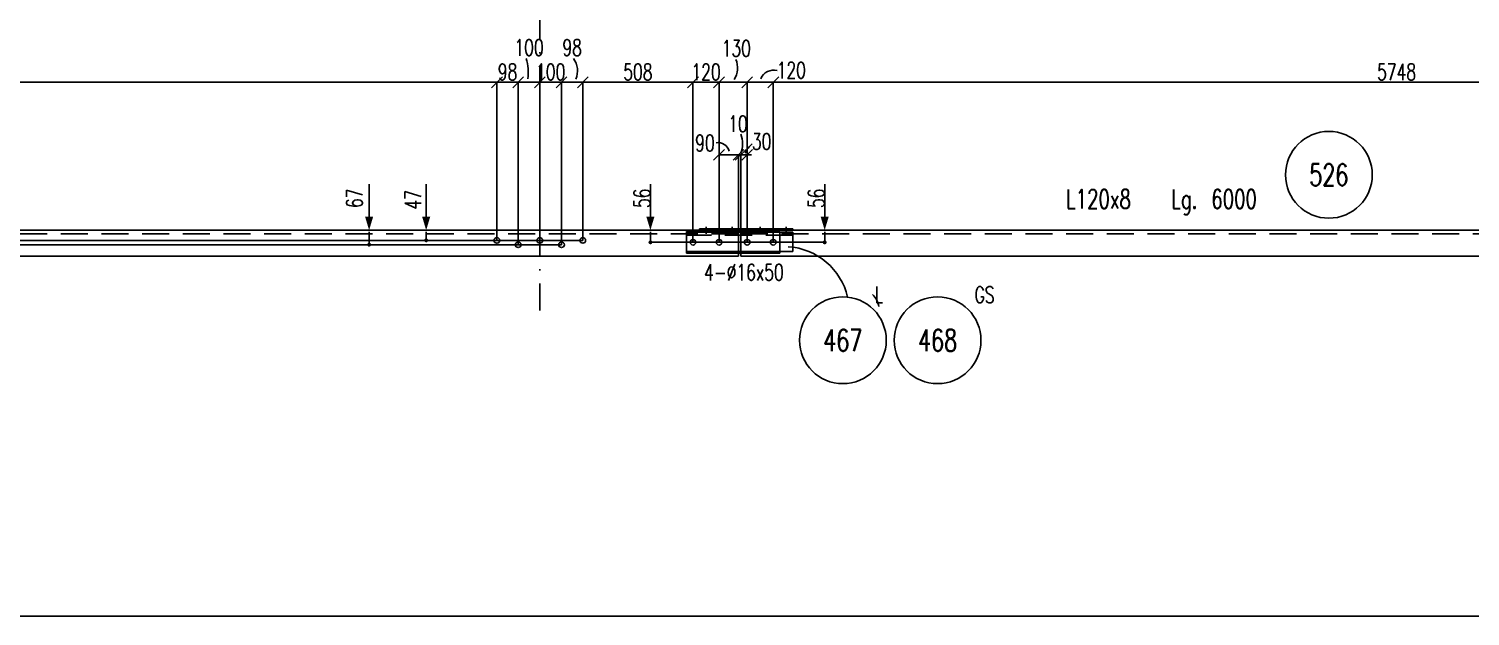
# Model space of a CAD drawing. Extents: x 575476 to 595751, y -97905 to -83554.
# Drawn here: x 580968 to 587613, y -97905 to -95198 of the extents above; entities that cross this region are included whole.
import ezdxf
from ezdxf.enums import TextEntityAlignment as Align

# ---------------------------------------------------------------- set-up
doc = ezdxf.new("R2010")
doc.units = 0
doc.header["$LTSCALE"] = 250
doc.header["$MEASUREMENT"] = 0
doc.linetypes.add('DASHDOT', pattern=[1, 0.5, -0.25, 0, -0.25])
doc.linetypes.add('DASHED', pattern=[0.75, 0.5, -0.25])
doc.layers.get('0').update_dxf_attribs({"linetype": 'CONTINUOUS'})
doc.layers.get('DEFPOINTS').update_dxf_attribs({"linetype": 'CONTINUOUS'})
for name, color, linetype in [('ASSI', 6, 'CONTINUOUS'), ('BOLLINI_1', 7, 'CONTINUOUS'), ('FORI', 2, 'CONTINUOUS'), ('LINEA_ANG', 2, 'CONTINUOUS'), ('LINEE_PIASTRE', 2, 'CONTINUOUS'), ('LM', 7, 'CONTINUOUS'), ('LS', 7, 'CONTINUOUS'), ('MZ', 6, 'DASHDOT'), ('PIASTRE', 5, 'CONTINUOUS'), ('QT_MAL', 7, 'CONTINUOUS'), ('QT_MPR', 7, 'CONTINUOUS'), ('TRAT-Y', 7, 'DASHED')]:
    doc.layers.add(name, color=color, linetype=linetype)
doc.styles.add('QUOTE', font='ROMANS8.SHX', dxfattribs={"width": 0.7})
doc.styles.add('RQL', font='ROMANS8.SHX', dxfattribs={"width": 0.7})
doc.styles.add('RS', font='ROMANS8.shx', dxfattribs={"width": 0.7})
doc.styles.get("Standard").update_dxf_attribs({"font": 'ROMANS8.SHX', "width": 0.7})
doc.dimstyles.new('FRECCE1', dxfattribs={"dimtxt": 75, "dimasz": 8.33, "dimexe": 0, "dimexo": 0, "dimgap": 1, "dimtad": 1, "dimzin": 0, "dimdsep": 46, "dimtxsty": 'RS', "dimblk1": 'QUOTP', "dimblk2": 'QUOTF', "dimsah": 1, "dimcen": 0, "dimclrd": 2, "dimclre": 2, "dimclrt": 7, "dimadec": 0, "dimazin": 0, "dimtfac": 1, "dimtix": 1, "dimtmove": 2, "dimatfit": 3, "dimldrblk": 'QUOTP', "dimfxl": 1, "dimtolj": 1, "dimtzin": 0, "dimarcsym": 0})
doc.dimstyles.new('TRATTO', dxfattribs={"dimscale": 0, "dimtxt": 75, "dimasz": 50, "dimexe": 0, "dimexo": 0, "dimgap": 10, "dimtad": 1, "dimrnd": 0.5, "dimdsep": 46, "dimtxsty": 'RS', "dimblk1": 'OBLIQUE', "dimblk2": 'OBLIQUE', "dimsah": 1, "dimcen": 0.09, "dimclrd": 2, "dimclre": 2, "dimclrt": 7, "dimadec": 0, "dimazin": 0, "dimtfac": 1, "dimtix": 1, "dimtmove": 2, "dimatfit": 3, "dimfxl": 1, "dimtolj": 1, "dimtzin": 0, "dimarcsym": 0})

# ---------------------------------------------------------------- blocks, each defined once
blk = doc.blocks.new('MRKR_98')
blk.add_point((0, 0))
at = {"color": 7, "style": 'QUOTE', "width": 0.5, "flags": 1}
for tag, p in [('TI', (3.73, 6.83)), ('AUX2', (3.71, 4.93)), ('NFORI', (3.72, 5.3)), ('AUX1', (3.73, 4.19)), ('DI_S', (3.73, 6.42)), ('D_S', (3.73, 6.02)), ('E_S', (3.73, 5.68)), ('FAM', (3.73, 4.55)), ('COMMESSA', (3.73, 3.85)), ('MD', (3.73, 3.51)), ('MP', (3.73, 3.16)), ('LARGHEZZA', (3.73, 2.82)), ('SPESSORE', (3.73, 2.48)), ('NP', (3.73, 2.14)), ('SV', (3.73, 1.79)), ('PESO', (3.73, 1.45)), ('QUA', (3.73, 1.11)), ('LUN', (3.73, 0.76)), ('PROF', (3.73, 0.42)), ('POS', (3.73, 0.08))]:
    blk.add_attdef(tag, p, '', height=0.2, dxfattribs=at)
at = {"color": 7, "flags": 1}
for tag, p in [('LAV1', (5.26, 6.88)), ('LAV2', (5.26, 6.55)), ('LAV3', (5.26, 6.21)), ('LAV4', (5.26, 5.88)), ('LAV5', (5.26, 5.55)), ('LAV6', (5.26, 5.21)), ('LAV7', (5.26, 4.88)), ('LAV8', (5.26, 4.55)), ('LAV9', (5.26, 4.21)), ('LAV10', (5.26, 3.88))]:
    blk.add_attdef(tag, p, '', height=0.2, dxfattribs=at)
blk = doc.blocks.new('ASSE98')
blk.add_line((0, 0), (1, 0))
at = {"color": 7, "style": 'QUOTE', "width": 0.5, "flags": 1}
for tag, p in [('TI', (1.38308, 6.82731)), ('DI_S', (1.38308, 6.42178)), ('D_S', (1.38308, 6.02092)), ('E_S', (1.38308, 5.68065)), ('NFORI', (1.36454, 5.29792)), ('ALAR', (1.36349, 4.93246)), ('FAM', (1.3775, 4.54645)), ('ALA', (1.38308, 4.19257)), ('DISP2', (1.38308, 3.84971)), ('DISP1', (1.38308, 3.50686)), ('PINZAF', (1.38308, 3.164)), ('PINZAI', (1.38308, 2.82114)), ('TRP', (1.38308, 2.47829)), ('NP', (1.38308, 2.13543)), ('SV', (1.38308, 1.79257)), ('PESO', (1.38308, 1.44971)), ('QUA', (1.38308, 1.10686)), ('LUN', (1.38308, 0.764)), ('PROF', (1.38308, 0.42114)), ('POS', (1.38308, 0.07829))]:
    blk.add_attdef(tag, p, '', height=0.2, dxfattribs=at)
at = {"color": 7, "flags": 1}
for tag, p in [('LAV1', (3.07431, 6.82847)), ('LAV2', (3.07431, 6.49513)), ('LAV3', (3.07431, 6.1618)), ('LAV4', (3.07431, 5.82847)), ('LAV5', (3.07431, 5.49513)), ('LAV6', (3.07431, 5.1618)), ('LAV7', (3.07431, 4.82847)), ('LAV8', (3.07431, 4.49513)), ('LAV9', (3.07431, 4.1618)), ('LAV10', (3.07431, 3.82847))]:
    blk.add_attdef(tag, p, '', height=0.2, dxfattribs=at)
blk = doc.blocks.new('16')
blk.add_circle((0, 0), 1)
blk = doc.blocks.new('QUOTP')
at = {"layer": 'ASSI', "color": 2, "const_width": 1.07}
blk.add_lwpolyline([(-0.53, 0, 1), (0.53, 0, 1)], format="xyb", close=True, dxfattribs=at)
blk = doc.blocks.new('QUOTF')
at = {"layer": 'LS', "color": 2}
blk.add_line((7.5, 0), (25.5, 0), dxfattribs=at)
blk.add_solid([(7.5, 2.25), (0, 0), (7.5, -2.25)], dxfattribs=at)
blk = doc.blocks.new('*D87')
at = {"layer": 'DEFPOINTS', "color": 0, "transparency": 16777216}
for p in [(584637.4, -96125.9), (584637.4, -96125.9), (584637.4, -96181.9)]:
    blk.add_point(p, dxfattribs=at)
at = {"layer": 'QT_MAL', "color": 2, "lineweight": -2, "transparency": 16777216}
blk.add_line((584637.4, -96173.5), (584637.4, -96134.2), dxfattribs=at)
at = {"layer": 'QT_MAL', "color": 2, "lineweight": -2, "transparency": 16777216, "xscale": 8.33, "yscale": 8.33, "zscale": 8.33}
for name, p, rotation in [('QUOTF', (584637.4, -96125.9), 90), ('QUOTP', (584637.4, -96181.9), 270)]:
    blk.add_blockref(name, p, dxfattribs=dict(at, rotation=rotation))
at = {"layer": 'QT_MAL', "color": 7, "transparency": 16777216, "insert": (584598.7, -95979.2), "char_height": 75, "attachment_point": 5, "rotation": 90, "style": 'RS'}
blk.add_mtext('\\A1;56', dxfattribs=at)
blk = doc.blocks.new('*D89')
at = {"layer": 'DEFPOINTS', "color": 0, "transparency": 16777216}
for p in [(583833.9, -96125.9), (583833.9, -96125.9), (583833.9, -96181.9)]:
    blk.add_point(p, dxfattribs=at)
at = {"layer": 'QT_MAL', "color": 2, "lineweight": -2, "transparency": 16777216}
blk.add_line((583833.9, -96173.5), (583833.9, -96134.2), dxfattribs=at)
at = {"layer": 'QT_MAL', "color": 2, "lineweight": -2, "transparency": 16777216, "xscale": 8.33, "yscale": 8.33, "zscale": 8.33}
for name, p, rotation in [('QUOTF', (583833.9, -96125.9), 90), ('QUOTP', (583833.9, -96181.9), 270)]:
    blk.add_blockref(name, p, dxfattribs=dict(at, rotation=rotation))
at = {"layer": 'QT_MAL', "color": 7, "transparency": 16777216, "insert": (583795.2, -95979.2), "char_height": 75, "attachment_point": 5, "rotation": 90, "style": 'RS'}
blk.add_mtext('\\A1;56', dxfattribs=at)
blk = doc.blocks.new('_OBLIQUE')
at = {"color": 0, "linetype": 'ByBlock'}
blk.add_line((-0.5, -0.5), (0.5, 0.5), dxfattribs=at)
blk = doc.blocks.new('*D37')
at = {"layer": 'DEFPOINTS', "color": 0, "transparency": 16777216}
for p in [(584030.3, -95444.2), (584030.3, -96181.9), (584150.3, -96181.9)]:
    blk.add_point(p, dxfattribs=at)
at = {"layer": 'QT_MPR', "color": 2, "lineweight": -2, "transparency": 16777216}
for p, q in [((584030.3, -96181.9), (584030.3, -95444.2)), ((584150.3, -95444.2), (584030.3, -95444.2)), ((584150.3, -96181.9), (584150.3, -95444.2))]:
    blk.add_line(p, q, dxfattribs=at)
at = {"layer": 'QT_MPR', "color": 2, "lineweight": -2, "transparency": 16777216, "xscale": 50, "yscale": 50, "zscale": 50, "rotation": 180}
blk.add_blockref('_OBLIQUE', (584030.3, -95444.2), dxfattribs=at)
at = {"layer": 'QT_MPR', "color": 2, "lineweight": -2, "transparency": 16777216, "xscale": 50, "yscale": 50, "zscale": 50}
blk.add_blockref('_OBLIQUE', (584150.3, -95444.2), dxfattribs=at)
at = {"layer": 'QT_MPR', "color": 7, "transparency": 16777216, "insert": (584090.3, -95396.7), "char_height": 75, "attachment_point": 5, "style": 'RS'}
blk.add_mtext('\\A1;120', dxfattribs=at)
blk = doc.blocks.new('*D38')
at = {"layer": 'DEFPOINTS', "color": 0, "transparency": 16777216}
for p in [(583522.1, -95444.2), (583522.1, -96172.9), (584030.3, -96181.9)]:
    blk.add_point(p, dxfattribs=at)
at = {"layer": 'QT_MPR', "color": 2, "lineweight": -2, "transparency": 16777216}
for p, q in [((583522.1, -96172.9), (583522.1, -95444.2)), ((584030.3, -95444.2), (583522.1, -95444.2)), ((584030.3, -96181.9), (584030.3, -95444.2))]:
    blk.add_line(p, q, dxfattribs=at)
at = {"layer": 'QT_MPR', "color": 2, "lineweight": -2, "transparency": 16777216, "xscale": 50, "yscale": 50, "zscale": 50, "rotation": 180}
blk.add_blockref('_OBLIQUE', (583522.1, -95444.2), dxfattribs=at)
at = {"layer": 'QT_MPR', "color": 2, "lineweight": -2, "transparency": 16777216, "xscale": 50, "yscale": 50, "zscale": 50}
blk.add_blockref('_OBLIQUE', (584030.3, -95444.2), dxfattribs=at)
at = {"layer": 'QT_MPR', "color": 7, "transparency": 16777216, "insert": (583776.2, -95396.7), "char_height": 75, "attachment_point": 5, "style": 'RS'}
blk.add_mtext('\\A1;508', dxfattribs=at)
blk = doc.blocks.new('*D39')
at = {"layer": 'DEFPOINTS', "color": 0, "transparency": 16777216}
for p in [(583424.2, -95444.2), (583424.2, -96192.9), (583522.1, -96172.9)]:
    blk.add_point(p, dxfattribs=at)
at = {"layer": 'QT_MPR', "color": 2, "lineweight": -2, "transparency": 16777216}
for p, q in [((583424.2, -96192.9), (583424.2, -95444.2)), ((583522.1, -95444.2), (583424.2, -95444.2)), ((583522.1, -96172.9), (583522.1, -95444.2))]:
    blk.add_line(p, q, dxfattribs=at)
at = {"layer": 'QT_MPR', "color": 2, "lineweight": -2, "transparency": 16777216, "xscale": 50, "yscale": 50, "zscale": 50, "rotation": 180}
blk.add_blockref('_OBLIQUE', (583424.2, -95444.2), dxfattribs=at)
at = {"layer": 'QT_MPR', "color": 2, "lineweight": -2, "transparency": 16777216, "xscale": 50, "yscale": 50, "zscale": 50}
blk.add_blockref('_OBLIQUE', (583522.1, -95444.2), dxfattribs=at)
at = {"layer": 'QT_MPR', "color": 7, "transparency": 16777216, "insert": (583473.2, -95284.2), "char_height": 75, "attachment_point": 5, "style": 'RS'}
blk.add_mtext('\\A1;98', dxfattribs=at)
blk = doc.blocks.new('*D40')
at = {"layer": 'DEFPOINTS', "color": 0, "transparency": 16777216}
for p in [(583324.2, -95444.2), (583324.2, -96172.9), (583424.2, -96192.9)]:
    blk.add_point(p, dxfattribs=at)
at = {"layer": 'QT_MPR', "color": 2, "lineweight": -2, "transparency": 16777216}
for p, q in [((583324.2, -96172.9), (583324.2, -95444.2)), ((583424.2, -95444.2), (583324.2, -95444.2)), ((583424.2, -96192.9), (583424.2, -95444.2))]:
    blk.add_line(p, q, dxfattribs=at)
at = {"layer": 'QT_MPR', "color": 2, "lineweight": -2, "transparency": 16777216, "xscale": 50, "yscale": 50, "zscale": 50, "rotation": 180}
blk.add_blockref('_OBLIQUE', (583324.2, -95444.2), dxfattribs=at)
at = {"layer": 'QT_MPR', "color": 2, "lineweight": -2, "transparency": 16777216, "xscale": 50, "yscale": 50, "zscale": 50}
blk.add_blockref('_OBLIQUE', (583424.2, -95444.2), dxfattribs=at)
at = {"layer": 'QT_MPR', "color": 7, "transparency": 16777216, "insert": (583374.2, -95396.7), "char_height": 75, "attachment_point": 5, "style": 'RS'}
blk.add_mtext('\\A1;100', dxfattribs=at)
blk = doc.blocks.new('*D41')
at = {"layer": 'DEFPOINTS', "color": 0, "transparency": 16777216}
for p in [(583224.2, -95444.2), (583224.2, -96192.9), (583324.2, -96172.9)]:
    blk.add_point(p, dxfattribs=at)
at = {"layer": 'QT_MPR', "color": 2, "lineweight": -2, "transparency": 16777216}
for p, q in [((583224.2, -96192.9), (583224.2, -95444.2)), ((583324.2, -95444.2), (583224.2, -95444.2)), ((583324.2, -96172.9), (583324.2, -95444.2))]:
    blk.add_line(p, q, dxfattribs=at)
at = {"layer": 'QT_MPR', "color": 2, "lineweight": -2, "transparency": 16777216, "xscale": 50, "yscale": 50, "zscale": 50, "rotation": 180}
blk.add_blockref('_OBLIQUE', (583224.2, -95444.2), dxfattribs=at)
at = {"layer": 'QT_MPR', "color": 2, "lineweight": -2, "transparency": 16777216, "xscale": 50, "yscale": 50, "zscale": 50}
blk.add_blockref('_OBLIQUE', (583324.2, -95444.2), dxfattribs=at)
at = {"layer": 'QT_MPR', "color": 7, "transparency": 16777216, "insert": (583274.2, -95284.2), "char_height": 75, "attachment_point": 5, "style": 'RS'}
blk.add_mtext('\\A1;100', dxfattribs=at)
blk = doc.blocks.new('*D42')
at = {"layer": 'DEFPOINTS', "color": 0, "transparency": 16777216}
for p in [(583126.3, -95444.2), (583126.3, -96172.9), (583224.2, -96192.9)]:
    blk.add_point(p, dxfattribs=at)
at = {"layer": 'QT_MPR', "color": 2, "lineweight": -2, "transparency": 16777216}
for p, q in [((583126.3, -96172.9), (583126.3, -95444.2)), ((583224.2, -95444.2), (583126.3, -95444.2)), ((583224.2, -96192.9), (583224.2, -95444.2))]:
    blk.add_line(p, q, dxfattribs=at)
at = {"layer": 'QT_MPR', "color": 2, "lineweight": -2, "transparency": 16777216, "xscale": 50, "yscale": 50, "zscale": 50, "rotation": 180}
blk.add_blockref('_OBLIQUE', (583126.3, -95444.2), dxfattribs=at)
at = {"layer": 'QT_MPR', "color": 2, "lineweight": -2, "transparency": 16777216, "xscale": 50, "yscale": 50, "zscale": 50}
blk.add_blockref('_OBLIQUE', (583224.2, -95444.2), dxfattribs=at)
at = {"layer": 'QT_MPR', "color": 7, "transparency": 16777216, "insert": (583175.3, -95396.7), "char_height": 75, "attachment_point": 5, "style": 'RS'}
blk.add_mtext('\\A1;98', dxfattribs=at)
blk = doc.blocks.new('*D43')
at = {"layer": 'DEFPOINTS', "color": 0, "transparency": 16777216}
for p in [(576500.4, -95444.2), (576500.4, -96172.9), (583126.3, -96172.9)]:
    blk.add_point(p, dxfattribs=at)
at = {"layer": 'QT_MPR', "color": 2, "lineweight": -2, "transparency": 16777216}
for p, q in [((576500.4, -96172.9), (576500.4, -95444.2)), ((583126.3, -95444.2), (576500.4, -95444.2)), ((583126.3, -96172.9), (583126.3, -95444.2))]:
    blk.add_line(p, q, dxfattribs=at)
at = {"layer": 'QT_MPR', "color": 2, "lineweight": -2, "transparency": 16777216, "xscale": 50, "yscale": 50, "zscale": 50, "rotation": 180}
blk.add_blockref('_OBLIQUE', (576500.4, -95444.2), dxfattribs=at)
at = {"layer": 'QT_MPR', "color": 2, "lineweight": -2, "transparency": 16777216, "xscale": 50, "yscale": 50, "zscale": 50}
blk.add_blockref('_OBLIQUE', (583126.3, -95444.2), dxfattribs=at)
at = {"layer": 'QT_MPR', "color": 7, "transparency": 16777216, "insert": (579813.4, -95396.7), "char_height": 75, "attachment_point": 5, "style": 'RS'}
blk.add_mtext('\\A1;6626', dxfattribs=at)
blk = doc.blocks.new('*D57')
at = {"layer": 'DEFPOINTS', "color": 0, "transparency": 16777216}
for p in [(584400.3, -95444.2), (584280.3, -96181.9), (584400.3, -96181.9)]:
    blk.add_point(p, dxfattribs=at)
at = {"layer": 'QT_MPR', "color": 2, "lineweight": -2, "transparency": 16777216}
for p, q in [((584280.3, -96181.9), (584280.3, -95444.2)), ((584280.3, -95444.2), (584400.3, -95444.2)), ((584400.3, -96181.9), (584400.3, -95444.2))]:
    blk.add_line(p, q, dxfattribs=at)
at = {"layer": 'QT_MPR', "color": 2, "lineweight": -2, "transparency": 16777216, "xscale": 50, "yscale": 50, "zscale": 50, "rotation": 180}
blk.add_blockref('_OBLIQUE', (584280.3, -95444.2), dxfattribs=at)
at = {"layer": 'QT_MPR', "color": 2, "lineweight": -2, "transparency": 16777216, "xscale": 50, "yscale": 50, "zscale": 50}
blk.add_blockref('_OBLIQUE', (584400.3, -95444.2), dxfattribs=at)
at = {"layer": 'QT_MPR', "color": 7, "transparency": 16777216, "insert": (584483.4, -95388.8), "char_height": 75, "attachment_point": 5, "style": 'RS'}
blk.add_mtext('\\A1;120', dxfattribs=at)
blk = doc.blocks.new('*D58')
at = {"layer": 'DEFPOINTS', "color": 0, "transparency": 16777216}
for p in [(590148, -95444.2), (584400.3, -96181.9), (590148, -96172.9)]:
    blk.add_point(p, dxfattribs=at)
at = {"layer": 'QT_MPR', "color": 2, "lineweight": -2, "transparency": 16777216}
for p, q in [((584400.3, -96181.9), (584400.3, -95444.2)), ((584400.3, -95444.2), (590148, -95444.2)), ((590148, -96172.9), (590148, -95444.2))]:
    blk.add_line(p, q, dxfattribs=at)
at = {"layer": 'QT_MPR', "color": 2, "lineweight": -2, "transparency": 16777216, "xscale": 50, "yscale": 50, "zscale": 50, "rotation": 180}
blk.add_blockref('_OBLIQUE', (584400.3, -95444.2), dxfattribs=at)
at = {"layer": 'QT_MPR', "color": 2, "lineweight": -2, "transparency": 16777216, "xscale": 50, "yscale": 50, "zscale": 50}
blk.add_blockref('_OBLIQUE', (590148, -95444.2), dxfattribs=at)
at = {"layer": 'QT_MPR', "color": 7, "transparency": 16777216, "insert": (587274.2, -95396.7), "char_height": 75, "attachment_point": 5, "style": 'RS'}
blk.add_mtext('\\A1;5748', dxfattribs=at)
blk = doc.blocks.new('*D60')
at = {"layer": 'DEFPOINTS', "color": 0, "transparency": 16777216}
for p in [(584280.3, -95778.5), (584250.1, -96125.9), (584280.3, -96181.9)]:
    blk.add_point(p, dxfattribs=at)
at = {"layer": 'QT_MPR', "color": 2, "lineweight": -2, "transparency": 16777216}
for p, q in [((584250.1, -96125.9), (584250.1, -95778.5)), ((584250.1, -95778.5), (584280.3, -95778.5)), ((584280.3, -96181.9), (584280.3, -95778.5))]:
    blk.add_line(p, q, dxfattribs=at)
at = {"layer": 'QT_MPR', "color": 2, "lineweight": -2, "transparency": 16777216, "xscale": 50, "yscale": 50, "zscale": 50, "rotation": 180}
blk.add_blockref('_OBLIQUE', (584250.1, -95778.5), dxfattribs=at)
at = {"layer": 'QT_MPR', "color": 2, "lineweight": -2, "transparency": 16777216, "xscale": 50, "yscale": 50, "zscale": 50}
blk.add_blockref('_OBLIQUE', (584280.3, -95778.5), dxfattribs=at)
at = {"layer": 'QT_MPR', "color": 7, "transparency": 16777216, "insert": (584346.8, -95717.2), "char_height": 75, "attachment_point": 5, "style": 'RS'}
blk.add_mtext('\\A1;30', dxfattribs=at)
blk = doc.blocks.new('*D17')
at = {"layer": 'DEFPOINTS', "color": 0, "transparency": 16777216}
for p in [(584150.3, -95778.5), (584240.3, -96125.9), (584150.3, -96181.9)]:
    blk.add_point(p, dxfattribs=at)
at = {"layer": 'LS', "color": 2, "lineweight": -2, "transparency": 16777216}
for p, q in [((584150.3, -96181.9), (584150.3, -95778.5)), ((584240.3, -95778.5), (584150.3, -95778.5)), ((584240.3, -96125.9), (584240.3, -95778.5))]:
    blk.add_line(p, q, dxfattribs=at)
at = {"layer": 'LS', "color": 2, "lineweight": -2, "transparency": 16777216, "xscale": 50, "yscale": 50, "zscale": 50, "rotation": 180}
blk.add_blockref('_OBLIQUE', (584150.3, -95778.5), dxfattribs=at)
at = {"layer": 'LS', "color": 2, "lineweight": -2, "transparency": 16777216, "xscale": 50, "yscale": 50, "zscale": 50}
blk.add_blockref('_OBLIQUE', (584240.3, -95778.5), dxfattribs=at)
at = {"layer": 'LS', "color": 7, "transparency": 16777216, "insert": (584085.4, -95724.2), "char_height": 75, "attachment_point": 5, "style": 'RS'}
blk.add_mtext('\\A1;90', dxfattribs=at)
blk = doc.blocks.new('*D18')
at = {"layer": 'DEFPOINTS', "color": 0, "transparency": 16777216}
for p in [(584250.1, -95778.5), (584240.3, -96125.9), (584250.1, -96125.9)]:
    blk.add_point(p, dxfattribs=at)
at = {"layer": 'LS', "color": 2, "lineweight": -2, "transparency": 16777216}
for p, q in [((584240.3, -95778.5), (584190.3, -95778.5)), ((584240.3, -96125.9), (584240.3, -95778.5)), ((584240.3, -95778.5), (584250.1, -95778.5)), ((584250.1, -96125.9), (584250.1, -95778.5)), ((584250.1, -95778.5), (584300.1, -95778.5))]:
    blk.add_line(p, q, dxfattribs=at)
at = {"layer": 'LS', "color": 2, "lineweight": -2, "transparency": 16777216, "xscale": 50, "yscale": 50, "zscale": 50}
blk.add_blockref('_OBLIQUE', (584240.3, -95778.5), dxfattribs=at)
at = {"layer": 'LS', "color": 2, "lineweight": -2, "transparency": 16777216, "xscale": 50, "yscale": 50, "zscale": 50, "rotation": 180}
blk.add_blockref('_OBLIQUE', (584250.1, -95778.5), dxfattribs=at)
at = {"layer": 'LS', "color": 7, "transparency": 16777216, "insert": (584237.4, -95635.7), "char_height": 75, "attachment_point": 5, "style": 'RS'}
blk.add_mtext('\\A1;10', dxfattribs=at)
blk = doc.blocks.new('*D19')
at = {"layer": 'DEFPOINTS', "color": 0, "transparency": 16777216}
for p in [(584280.3, -95444.2), (584150.3, -96181.9), (584280.3, -96181.9)]:
    blk.add_point(p, dxfattribs=at)
at = {"layer": 'LS', "color": 2, "lineweight": -2, "transparency": 16777216}
for p, q in [((584150.3, -96181.9), (584150.3, -95444.2)), ((584150.3, -95444.2), (584280.3, -95444.2)), ((584280.3, -96181.9), (584280.3, -95444.2))]:
    blk.add_line(p, q, dxfattribs=at)
at = {"layer": 'LS', "color": 2, "lineweight": -2, "transparency": 16777216, "xscale": 50, "yscale": 50, "zscale": 50, "rotation": 180}
blk.add_blockref('_OBLIQUE', (584150.3, -95444.2), dxfattribs=at)
at = {"layer": 'LS', "color": 2, "lineweight": -2, "transparency": 16777216, "xscale": 50, "yscale": 50, "zscale": 50}
blk.add_blockref('_OBLIQUE', (584280.3, -95444.2), dxfattribs=at)
at = {"layer": 'LS', "color": 7, "transparency": 16777216, "insert": (584229.9, -95288.4), "char_height": 75, "attachment_point": 5, "style": 'RS'}
blk.add_mtext('\\A1;130', dxfattribs=at)
blk = doc.blocks.new('*D95')
at = {"layer": 'DEFPOINTS', "color": 0, "transparency": 16777216}
for p in [(582800.2, -96125.9), (582800.2, -96125.9), (582800.2, -96172.9)]:
    blk.add_point(p, dxfattribs=at)
at = {"layer": 'QT_MAL', "color": 2, "lineweight": -2, "transparency": 16777216}
blk.add_line((582800.2, -96164.5), (582800.2, -96134.2), dxfattribs=at)
at = {"layer": 'QT_MAL', "color": 2, "lineweight": -2, "transparency": 16777216, "xscale": 8.33, "yscale": 8.33, "zscale": 8.33}
for name, p, rotation in [('QUOTF', (582800.2, -96125.9), 90), ('QUOTP', (582800.2, -96172.9), 270)]:
    blk.add_blockref(name, p, dxfattribs=dict(at, rotation=rotation))
at = {"layer": 'QT_MAL', "color": 7, "transparency": 16777216, "insert": (582739.6, -95986.3), "char_height": 75, "attachment_point": 5, "rotation": 90, "style": 'RS'}
blk.add_mtext('\\A1;47', dxfattribs=at)
blk = doc.blocks.new('*D96')
at = {"layer": 'DEFPOINTS', "color": 0, "transparency": 16777216}
for p in [(582537.1, -96125.9), (582537.1, -96125.9), (582537.1, -96192.9)]:
    blk.add_point(p, dxfattribs=at)
at = {"layer": 'QT_MAL', "color": 2, "lineweight": -2, "transparency": 16777216}
blk.add_line((582537.1, -96184.5), (582537.1, -96134.2), dxfattribs=at)
at = {"layer": 'QT_MAL', "color": 2, "lineweight": -2, "transparency": 16777216, "xscale": 8.33, "yscale": 8.33, "zscale": 8.33}
for name, p, rotation in [('QUOTF', (582537.1, -96125.9), 90), ('QUOTP', (582537.1, -96192.9), 270)]:
    blk.add_blockref(name, p, dxfattribs=dict(at, rotation=rotation))
at = {"layer": 'QT_MAL', "color": 7, "transparency": 16777216, "insert": (582469.7, -95979.2), "char_height": 75, "attachment_point": 5, "rotation": 90, "style": 'RS'}
blk.add_mtext('\\A1;67', dxfattribs=at)
blk = doc.blocks.new('xxx')
blk.add_circle((0, 0), 8)
at = {"color": 3, "style": 'RQL', "width": 0.7}
blk.add_attdef('POS', text='', height=4, dxfattribs=at).set_placement((0, 0), align=Align.MIDDLE)
at = {"style": 'RQL', "width": 0.7, "flags": 1}
for tag, p in [('POS1', (-0.39, -5.42)), ('TIPO', (-0.39, -8.66))]:
    blk.add_attdef(tag, p, '', height=2, dxfattribs=at)
blk = doc.blocks.new('bull')
at = {"style": 'RS', "width": 0.7, "flags": 1}
for tag, p in [('NN', (-12.25, 0)), ('DIAMETRO', (0, -4.86)), ('SERRAGGIO', (0, -9.71)), ('LUNGHEZZA', (0, -14.57)), ('NB', (0, -19.43)), ('TIPO', (0, -24.12)), ('EL', (-0.14, -29))]:
    blk.add_attdef(tag, p, '', height=3, dxfattribs=at)
at = {"style": 'RS', "width": 0.7}
blk.add_attdef('BULLONE', (0, 0), '', height=3, dxfattribs=at)

msp = doc.modelspace()

# ---------------------------------------------------------------- linework, layer by layer
at = {"layer": 'LINEA_ANG'}
for p, q in [((584240.333, -96125.851), (576398.333, -96125.851)), ((584490.333, -96134.851), (584000.333, -96134.851)), ((584000.333, -96134.851), (584000.333, -96224.851)), ((584240.333, -96245.851), (584240.333, -96125.851)), ((584250.111, -96125.851), (590250.111, -96125.851)), ((584250.111, -96245.851), (584250.111, -96125.851)), ((584490.333, -96224.851), (584490.333, -96134.851)), ((576526.333, -96245.851), (584240.333, -96245.851)), ((584000.333, -96224.851), (584490.333, -96224.851)), ((590122.111, -96245.851), (584250.111, -96245.851))]:
    msp.add_line(p, q, dxfattribs=at)
at = {"layer": 'LINEE_PIASTRE'}
for p, q in [((584430.333, -96131.851), (584000.333, -96131.851)), ((584000.333, -96131.851), (584000.333, -96231.851)), ((584430.333, -96231.851), (584430.333, -96131.851)), ((584000.333, -96231.851), (584430.333, -96231.851))]:
    msp.add_line(p, q, dxfattribs=at)
at = {"layer": 'LS', "color": 6}
for p, q in [((584090.333, -96142.851), (584090.333, -96110.851)), ((584210.333, -96142.851), (584210.333, -96110.851)), ((584340.333, -96142.851), (584340.333, -96110.851)), ((584460.333, -96142.851), (584460.333, -96110.851)), ((583522.113, -96172.851), (576398.333, -96172.851)), ((583424.222, -96192.851), (576398.333, -96192.851)), ((584638.864, -96181.851), (583834.559, -96181.851))]:
    msp.add_line(p, q, dxfattribs=at)
at = {"layer": 'LS', "color": 8}
msp.add_lwpolyline([(575475.59, -83555.09), (575475.59, -97905.09), (591375.59, -97905.09), (591375.59, -95905.09), (595750.59, -95905.09), (595750.59, -83555.09), (575475.59, -83555.09)], close=True, dxfattribs=at)
at = {"layer": 'LS', "color": 6}
msp.add_lwpolyline([(584060.333, -96125.851), (584490.333, -96125.851), (584490.333, -96119.851), (584060.333, -96119.851)], close=True, dxfattribs=at)
for centre, radius, start, end in [((583046.115, -95398.564), 224.685, 352.3064196, 16.5769166), ((583399.11, -95392.071), 98.669, 337.7045417, 35.723129), ((584137.143, -95377.39), 98.656, 326.9232851, 22.8417803), ((584402.426, -95453.304), 64.978, 75.8375575, 157.2627816), ((584145.208, -95727.331), 113.863, 336.306531, 22.7574948), ((584146.461, -95774.104), 52.006, 14.2117528, 100.6365415), ((584390.278, -95829.559), 133.878, 130.5837396, 153.7909824), ((584449.563, -96502.897), 301.401, 13.1040713, 86.1537416), ((584794.378, -96491.862), 93.674, 9.1293895, 47.1623047)]:
    msp.add_arc(centre, radius, start, end, dxfattribs=at)
at = {"layer": 'MZ'}
msp.add_line((583324.222, -84866.439), (583324.222, -96512.718), dxfattribs=at)
at = {"layer": 'TRAT-Y'}
for p, q in [((584240.333, -96142.851), (576398.333, -96142.851)), ((584490.333, -96148.851), (584000.333, -96148.851)), ((584250.111, -96142.851), (590250.111, -96142.851))]:
    msp.add_line(p, q, dxfattribs=at)

# ---------------------------------------------------------------- block references
at = {"layer": 'ASSI', "rotation": 180}
for p, xscale in [((584240.333, -96125.851), 7842), ((584490.333, -96181.851), 490)]:
    msp.add_blockref('ASSE98', p, dxfattribs=dict(at, xscale=xscale))
at = {"layer": 'ASSI'}
ref = msp.add_blockref('ASSE98', (590250.111, -96125.851), dxfattribs=dict(at, xscale=6000, rotation=180))
ref.add_attrib('PROF', 'L120x8', (585750.111, -96025.851), dxfattribs={"layer": '0', "color": 2, "height": 87.5, "style": 'QUOTE', "width": 0.7})
ref.add_attrib('LUN', '6000', (586419.944, -96025.851), dxfattribs={"layer": '0', "color": 2, "height": 87.5, "style": 'QUOTE', "width": 0.7})
ref.add_attrib('SV', 'Lg.', (586234.778, -96025.851), dxfattribs={"layer": '0', "color": 2, "height": 87.5, "style": 'QUOTE', "width": 0.7})
ref.add_attrib('LAV1', 'CB 128x32', (589704.088, -96340.746), dxfattribs={"layer": '0', "color": 7, "height": 75, "width": 0.7})
ref.add_attrib('LAV2', 'A  45%%d', (589835.87, -96102.898), dxfattribs={"layer": '0', "color": 254, "height": 75, "width": 0.7})
at = {"layer": 'BOLLINI_1', "xscale": 25, "yscale": 25, "zscale": 25}
for p, values in [((586961.885, -95870.851), {'POS': '526'}), ((584721.263, -96633.365), {'POS': '467'}), ((585157.909, -96633.365), {'POS': '468'})]:
    msp.add_blockref('xxx', p, dxfattribs=at).add_auto_attribs(values)
at = {"layer": 'FORI', "yscale": 13, "zscale": 13}
for p, xscale in [((583126.33, -96172.851), 13), ((583224.222, -96192.851), -13), ((583324.222, -96172.851), 13), ((583424.222, -96192.851), 13), ((583522.113, -96172.851), -13), ((584030.333, -96181.851), 13), ((584150.333, -96181.851), -13), ((584280.333, -96181.851), -13), ((584400.333, -96181.851), -13)]:
    msp.add_blockref('16', p, dxfattribs=dict(at, xscale=xscale))
at = {"layer": 'LS', "color": 7, "xscale": 25, "yscale": 25, "zscale": 25}
msp.add_blockref('bull', (584081.908, -96357.624), dxfattribs=at).add_auto_attribs({'BULLONE': '4-%%c16x50                '})
at = {"layer": 'PIASTRE', "xscale": 20, "yscale": 20, "zscale": 20}
msp.add_blockref('MRKR_98', (584010.333, -96231.851), dxfattribs=at)

# ---------------------------------------------------------------- texts
at = {"layer": 'LM', "linetype": 'ByBlock', "style": 'RS', "width": 0.7}
for s, p in [('L', (584868.566, -96461.274)), ('GS', (585328.457, -96461.274))]:
    msp.add_text(s, height=75, dxfattribs=at).set_placement(p)

# ---------------------------------------------------------------- dimensions: what is measured, and where the dimension line sits
at = {"layer": 'LS', "color": 6}
for base, p1, p2, picture, middle in [((584280.333, -95444.168), (584150.333, -96181.851), (584280.333, -96181.851), '*D19', (584229.913, -95288.397)), ((584250.111, -95778.461), (584240.333, -96125.851), (584250.111, -96125.851), '*D18', (584237.39, -95635.706)), ((584150.333, -95778.461), (584240.333, -96125.851), (584150.333, -96181.851), '*D17', (584085.39, -95724.195))]:
    dim = msp.add_linear_dim(base=base, p1=p1, p2=p2, dimstyle='TRATTO', override={"dimscale": 1}, dxfattribs=at)
    dim.commit()
    dim.dimension.update_dxf_attribs({"geometry": picture, "text_midpoint": middle, "dimtype": 160})
at = {"layer": 'QT_MAL'}
for base, p1, p2, text, picture, middle in [((582537.076, -96125.851), (582537.076, -96192.851), (582537.076, -96125.851), '67', '*D96', (582469.71, -95979.213)), ((582800.201, -96125.851), (582800.201, -96172.851), (582800.201, -96125.851), '47', '*D95', (582739.618, -95986.346)), ((583833.914, -96125.851), (583833.914, -96181.851), (583833.914, -96125.851), '56', '*D89', (583795.158, -95979.192)), ((584637.449, -96125.851), (584637.449, -96181.851), (584637.449, -96125.851), '56', '*D87', (584598.694, -95979.192))]:
    dim = msp.add_linear_dim(base=base, p1=p1, p2=p2, angle=90, text=text, dimstyle='FRECCE1', dxfattribs=at)
    dim.commit()
    dim.dimension.update_dxf_attribs({"geometry": picture, "text_midpoint": middle, "dimtype": 160})
at = {"layer": 'QT_MPR'}
for base, p1, p2, text, picture, middle in [((583224.222, -95444.168), (583324.222, -96172.851), (583224.222, -96192.851), '100', '*D41', (583274.222, -95284.168)), ((583424.222, -95444.168), (583522.113, -96172.851), (583424.222, -96192.851), '98', '*D39', (583473.167, -95284.168)), ((576500.395, -95444.168), (583126.33, -96172.851), (576500.395, -96172.851), '6626', '*D43', (579813.363, -95396.668)), ((583126.33, -95444.168), (583224.222, -96192.851), (583126.33, -96172.851), '98', '*D42', (583175.276, -95396.668)), ((583324.222, -95444.168), (583424.222, -96192.851), (583324.222, -96172.851), '100', '*D40', (583374.222, -95396.668)), ((583522.113, -95444.168), (584030.333, -96181.851), (583522.113, -96172.851), '508', '*D38', (583776.223, -95396.668)), ((584030.333, -95444.168), (584150.333, -96181.851), (584030.333, -96181.851), '120', '*D37', (584090.333, -95396.668)), ((584400.333, -95444.168), (584280.333, -96181.851), (584400.333, -96181.851), '120', '*D57', (584483.383, -95388.82)), ((590148.049, -95444.168), (584400.333, -96181.851), (590148.049, -96172.851), '5748', '*D58', (587274.191, -95396.668)), ((584280.333, -95778.461), (584250.111, -96125.851), (584280.333, -96181.851), '30', '*D60', (584346.768, -95717.216))]:
    dim = msp.add_linear_dim(base=base, p1=p1, p2=p2, text=text, dimstyle='TRATTO', override={"dimscale": 1}, dxfattribs=at)
    dim.commit()
    dim.dimension.update_dxf_attribs({"geometry": picture, "text_midpoint": middle, "dimtype": 160})

doc.saveas('drawing.dxf')
